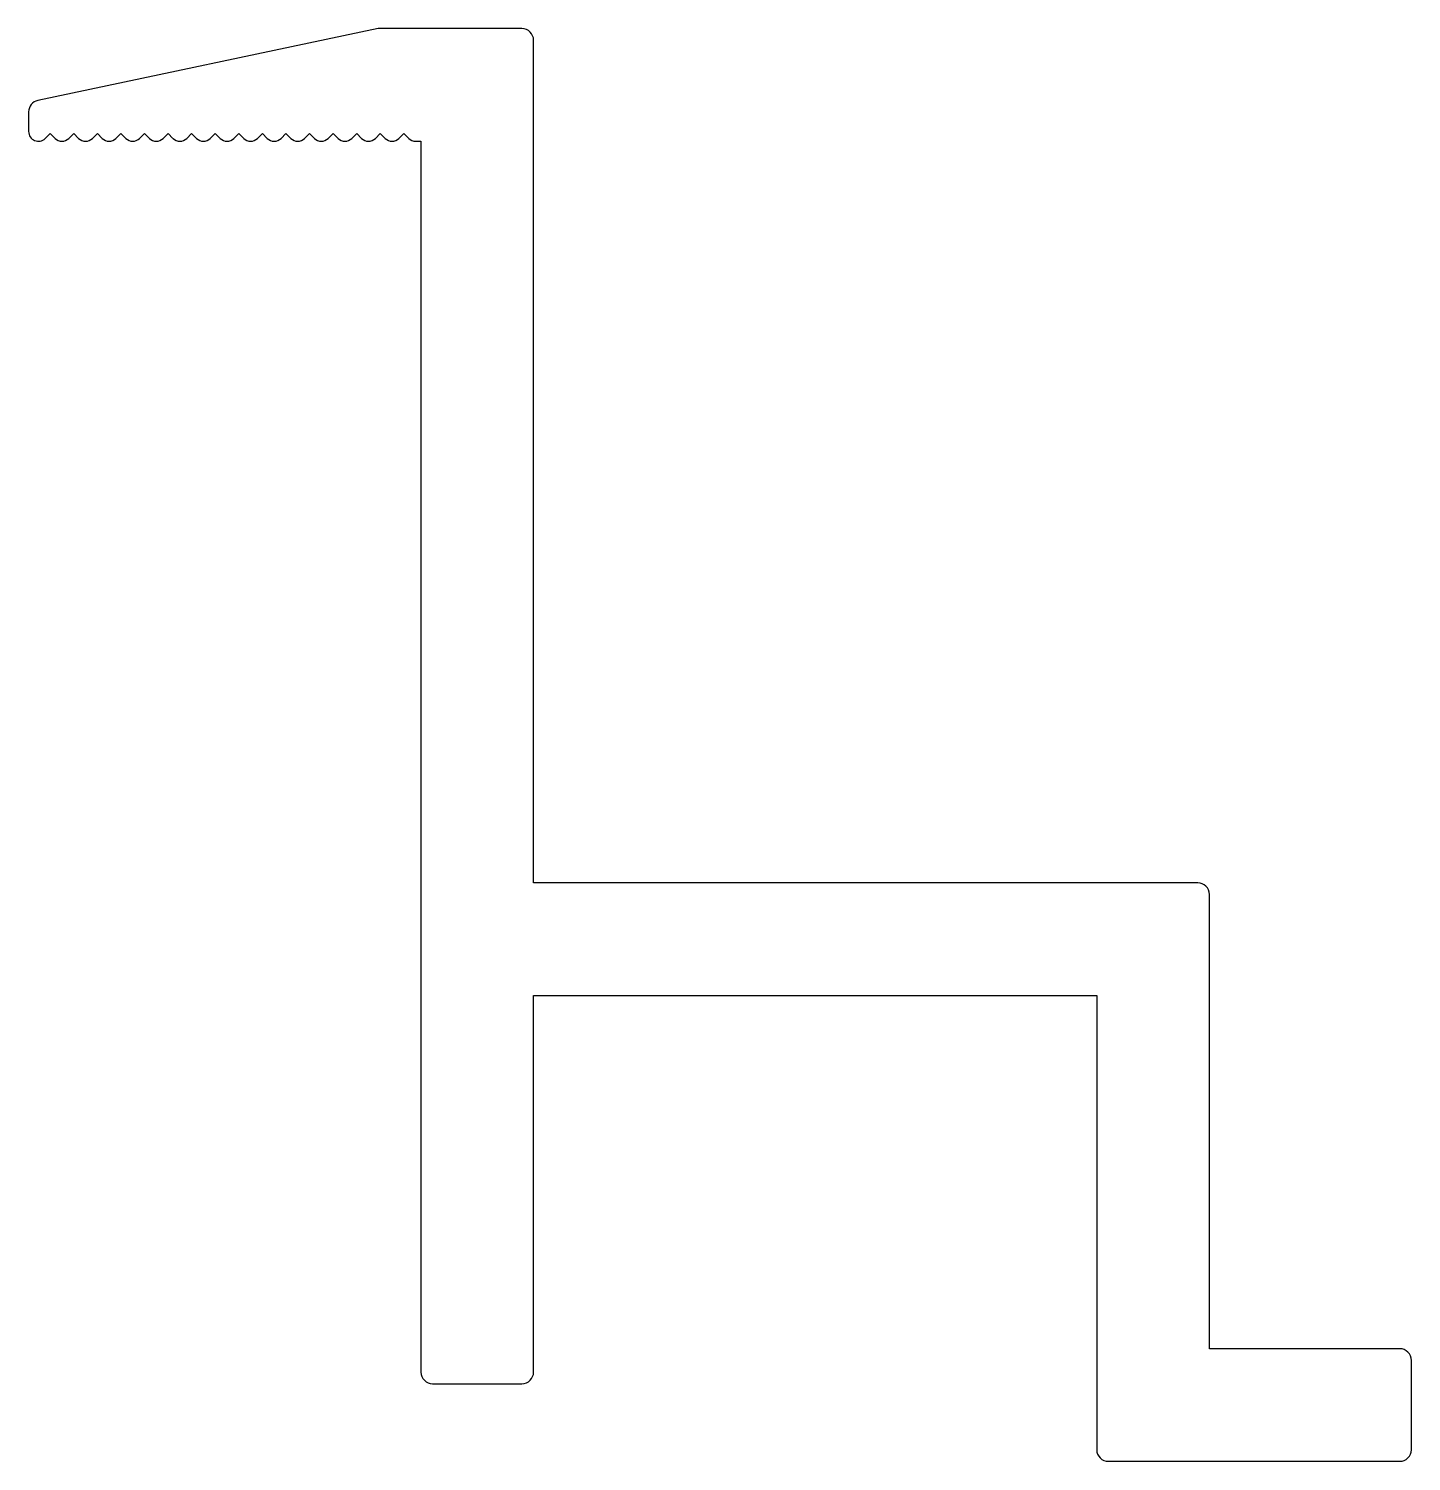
# Model space of a CAD drawing. Extents: x 3372.6 to 3408.2, y 1288 to 1324.9.
import ezdxf

# ---------------------------------------------------------------- set-up
doc = ezdxf.new("R2010")
doc.units = 0
doc.layers.get('0').update_dxf_attribs({"linetype": 'CONTINUOUS'})

msp = doc.modelspace()

# ---------------------------------------------------------------- linework, layer by layer
for p, q in [((3381.59, 1324.924), (3372.828, 1323.074)), ((3385.29, 1324.924), (3381.59, 1324.924)), ((3385.59, 1302.924), (3385.59, 1324.624)), ((3372.59, 1322.78), (3372.59, 1322.274)), ((3373.017, 1322.097), (3373.143, 1322.224)), ((3373.27, 1322.097), (3373.143, 1322.224)), ((3373.624, 1322.097), (3373.751, 1322.224)), ((3373.877, 1322.097), (3373.751, 1322.224)), ((3374.231, 1322.097), (3374.358, 1322.224)), ((3374.484, 1322.097), (3374.358, 1322.224)), ((3374.838, 1322.097), (3374.965, 1322.224)), ((3375.092, 1322.097), (3374.965, 1322.224)), ((3375.445, 1322.097), (3375.572, 1322.224)), ((3375.699, 1322.097), (3375.572, 1322.224)), ((3376.052, 1322.097), (3376.179, 1322.224)), ((3376.306, 1322.097), (3376.179, 1322.224)), ((3376.659, 1322.097), (3376.786, 1322.224)), ((3376.913, 1322.097), (3376.786, 1322.224)), ((3377.266, 1322.097), (3377.393, 1322.224)), ((3377.52, 1322.097), (3377.393, 1322.224)), ((3377.874, 1322.097), (3378, 1322.224)), ((3378.127, 1322.097), (3378, 1322.224)), ((3378.481, 1322.097), (3378.607, 1322.224)), ((3378.734, 1322.097), (3378.607, 1322.224)), ((3379.088, 1322.097), (3379.215, 1322.224)), ((3379.341, 1322.097), (3379.215, 1322.224)), ((3379.695, 1322.097), (3379.822, 1322.224)), ((3379.948, 1322.097), (3379.822, 1322.224)), ((3380.302, 1322.097), (3380.429, 1322.224)), ((3380.556, 1322.097), (3380.429, 1322.224)), ((3380.909, 1322.097), (3381.036, 1322.224)), ((3381.163, 1322.097), (3381.036, 1322.224)), ((3381.516, 1322.097), (3381.643, 1322.224)), ((3381.77, 1322.097), (3381.643, 1322.224)), ((3382.123, 1322.097), (3382.25, 1322.224)), ((3382.377, 1322.097), (3382.25, 1322.224)), ((3382.554, 1322.024), (3382.69, 1322.024)), ((3382.69, 1322.024), (3382.69, 1290.324)), ((3402.69, 1302.924), (3385.59, 1302.924)), ((3402.99, 1290.924), (3402.99, 1302.624)), ((3385.59, 1290.324), (3385.59, 1300.024)), ((3385.59, 1300.024), (3400.09, 1300.024)), ((3400.09, 1300.024), (3400.09, 1288.324)), ((3407.89, 1290.924), (3402.99, 1290.924)), ((3408.19, 1288.324), (3408.19, 1290.624)), ((3382.99, 1290.024), (3385.29, 1290.024)), ((3400.39, 1288.024), (3407.89, 1288.024))]:
    msp.add_line(p, q)
for centre, radius, start, end in [((3385.29, 1324.624), 0.3, 0, 90), ((3372.89, 1322.78), 0.3, 101.9207, 180), ((3372.84, 1322.274), 0.25, 180, 315), ((3373.447, 1322.274), 0.25, 225, 315), ((3374.054, 1322.274), 0.25, 225, 315), ((3374.661, 1322.274), 0.25, 225, 315), ((3375.268, 1322.274), 0.25, 225, 315), ((3375.875, 1322.274), 0.25, 225, 315), ((3376.483, 1322.274), 0.25, 225, 315), ((3377.09, 1322.274), 0.25, 225, 315), ((3377.697, 1322.274), 0.25, 225, 315), ((3378.304, 1322.274), 0.25, 225, 315), ((3378.911, 1322.274), 0.25, 225, 315), ((3379.518, 1322.274), 0.25, 225, 315), ((3380.125, 1322.274), 0.25, 225, 315), ((3380.732, 1322.274), 0.25, 225, 315), ((3381.339, 1322.274), 0.25, 225, 315), ((3381.947, 1322.274), 0.25, 225, 315), ((3382.554, 1322.274), 0.25, 225, 270), ((3402.69, 1302.624), 0.3, 0, 90), ((3407.89, 1290.624), 0.3, 0, 90), ((3382.99, 1290.324), 0.3, 180, 270), ((3385.29, 1290.324), 0.3, 270, 360), ((3400.39, 1288.324), 0.3, 180, 270), ((3407.89, 1288.324), 0.3, 270, 360)]:
    msp.add_arc(centre, radius, start, end)

doc.saveas('drawing.dxf')
